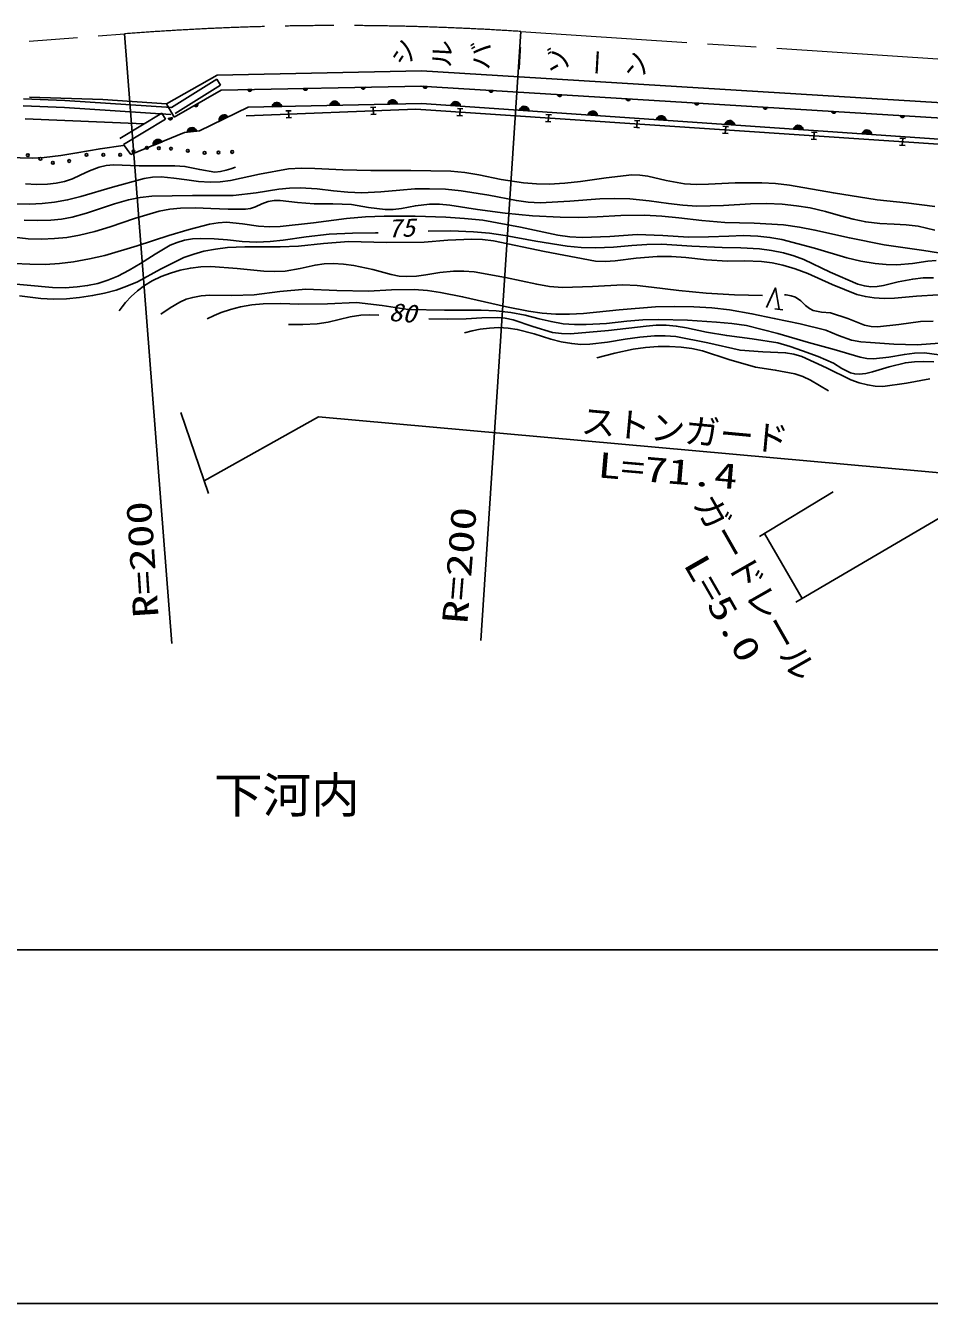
# Model space of a CAD drawing. Units: millimetres, scale not verified. Extents: x 40000 to 680000, y 20000 to 380000.
# Drawn here: x 193785 to 258981, y 205000 to 297206 of the extents above; entities that cross this region are included whole.
import ezdxf
from ezdxf.enums import TextEntityAlignment as Align

# ---------------------------------------------------------------- set-up
doc = ezdxf.new("R2010")
doc.units = ezdxf.units.MM
doc.header["$LTSCALE"] = 1000
doc.linetypes.add('CHAIN', pattern=[18.5, 12, -1.5, 3.5, -1.5])
for name, color, linetype, lineweight in [('M-BGD', 7, 'Continuous', 25), ('M-BMK', 2, 'CHAIN', 13), ('M-TTL-BAND', 7, 'Continuous', 25)]:
    doc.layers.add(name, color=color, linetype=linetype, lineweight=lineweight)
doc.styles.add('@ＭＳ ゴシック', font='')
doc.styles.add('ＭＳ ゴシック', font='')
doc.styles.add('ＭＳ 明朝', font='')
doc.styles.get('@ＭＳ ゴシック').set_extended_font_data('@MS Gothic')
doc.styles.get('ＭＳ ゴシック').set_extended_font_data('MS Gothic')
doc.styles.get('ＭＳ 明朝').set_extended_font_data('MS Mincho')

# ---------------------------------------------------------------- blocks, each defined once
blk = doc.blocks.new('BUHIN151')
at = {"color": 7, "linetype": 'Continuous', "lineweight": 25}
for p, q in [((-79, -294), (-297, 69)), ((-282, 129), (-19, -308)), ((36, -315), (-260, 178)), ((-237, 225), (87, -315)), ((134, -308), (-209, 263)), ((-292, -24), (-157, -248))]:
    blk.add_line(p, q, dxfattribs=at)
blk.add_lwpolyline([(180, -300), (97, -318), (18, -318), (-84, -299), (-159, -255), (-224, -198), (-280, -105), (-300, -21), (-303, 67), (-273, 165), (-236, 236), (-180, 300)], close=True, dxfattribs=at)
blk = doc.blocks.new('BUHIN152')
at = {"color": 7, "linetype": 'Continuous', "lineweight": 25}
for p, q in [((-51, -300), (-302, 42)), ((-292, 103), (9, -308)), ((65, -310), (-275, 154)), ((-257, 202), (116, -306)), ((161, -294), (-232, 242)), ((-288, -51), (-134, -261))]:
    blk.add_line(p, q, dxfattribs=at)
blk.add_lwpolyline([(207, -282), (125, -307), (46, -315), (-56, -306), (-135, -268), (-205, -218), (-269, -130), (-297, -48), (-308, 39), (-286, 139), (-256, 214), (-207, 282)], close=True, dxfattribs=at)
blk = doc.blocks.new('BUHIN157')
at = {"color": 7, "linetype": 'Continuous', "lineweight": 25}
for p, q in [((-58, 131), (90, -112)), ((102, -96), (-38, 135)), ((-16, 135), (112, -76)), ((121, -54), (7, 132)), ((33, 126), (127, -29)), ((125, 11), (67, 107))]:
    blk.add_line(p, q, dxfattribs=at)
blk.add_lwpolyline([(-78, 128), (-42, 136), (-9, 136), (35, 129), (67, 110), (95, 86), (120, 46), (128, 10), (130, -28), (117, -70), (102, -100), (78, -128)], close=True, dxfattribs=at)
blk = doc.blocks.new('BUHIN158')
at = {"color": 7, "linetype": 'Continuous', "lineweight": 25}
for p, q in [((-69, 126), (99, -104)), ((110, -87), (-49, 131)), ((-27, 133), (118, -66)), ((125, -44), (-3, 132)), ((22, 129), (129, -18)), ((124, 21), (58, 112))]:
    blk.add_line(p, q, dxfattribs=at)
blk.add_lwpolyline([(-88, 121), (-53, 132), (-20, 135), (24, 131), (58, 115), (88, 93), (116, 55), (127, 20), (132, -17), (123, -60), (110, -92), (88, -121)], close=True, dxfattribs=at)
blk = doc.blocks.new('BUHIN205')
at = {"color": 7, "linetype": 'Continuous', "lineweight": 25}
for p, q in [((-110, -301), (-318, 43)), ((214, 129), (-214, -129)), ((110, 301), (318, -43))]:
    blk.add_line(p, q, dxfattribs=at)
blk = doc.blocks.new('BUHIN206')
at = {"color": 7, "linetype": 'Continuous', "lineweight": 25}
for p, q in [((-77, -311), (-321, 9)), ((199, 151), (-199, -151)), ((77, 311), (321, -9))]:
    blk.add_line(p, q, dxfattribs=at)
blk = doc.blocks.new('BUHIN432')
at = {"color": 7, "linetype": 'Continuous', "lineweight": 25}
blk.add_circle((0, 0), 99.5, dxfattribs=at)
blk = doc.blocks.new('BUHIN433')
at = {"color": 7, "linetype": 'Continuous', "lineweight": 25}
blk.add_circle((0, 0), 99.5, dxfattribs=at)
blk = doc.blocks.new('BUHIN434')
at = {"color": 7, "linetype": 'Continuous', "lineweight": 25}
blk.add_circle((0, 0), 99.5, dxfattribs=at)
blk = doc.blocks.new('BUHIN435')
at = {"color": 7, "linetype": 'Continuous', "lineweight": 25}
blk.add_circle((0, 0), 99.5, dxfattribs=at)
blk = doc.blocks.new('BUHIN358')
at = {"color": 7, "linetype": 'Continuous', "lineweight": 25}
blk.add_circle((0, 0), 99.5, dxfattribs=at)
blk = doc.blocks.new('BUHIN438')
at = {"color": 7, "linetype": 'Continuous', "lineweight": 25}
blk.add_circle((0, 0), 99.5, dxfattribs=at)
blk = doc.blocks.new('BUHIN551')
at = {"color": 7, "linetype": 'Continuous', "lineweight": 25}
blk.add_line((599, 469), (327, 1003), dxfattribs=at)
blk.add_lwpolyline([(873, -69), (-668, -340), (458, 746)], dxfattribs=at)

msp = doc.modelspace()

# ---------------------------------------------------------------- linework, layer by layer
at = {"layer": 'M-BGD'}
for p, q in [((200911, 296605), (204327, 252624)), ((229509, 296775), (226623, 252846)), ((207596, 293638), (203960, 291553)), ((207574, 293336), (204305, 291294)), ((207574, 293336), (207838, 292912)), ((222333, 293932), (207596, 293638)), ((270401, 290975), (222333, 293932)), ((207899, 292544), (204507, 290599)), ((207838, 292912), (204570, 290870)), ((222355, 292832), (207899, 292544)), ((269898, 289904), (222266, 292834)), ((196596, 291305), (193610, 291409)), ((196613, 291805), (193624, 291909)), ((199352, 291881), (194063, 292045)), ((204305, 291294), (196613, 291805)), ((199352, 291881), (203960, 291553)), ((203960, 291553), (204507, 290599)), ((206208, 291553), (205961, 291411)), ((205977, 291398), (206211, 291533)), ((206210, 291511), (205996, 291388)), ((206017, 291379), (206207, 291487)), ((206200, 291462), (206043, 291372)), ((206083, 291373), (206180, 291428)), ((209831, 291310), (222338, 291593)), ((222338, 291593), (266827, 288522)), ((193757, 290483), (202332, 290110)), ((204272, 290795), (196596, 291305)), ((203618, 290883), (200586, 289061)), ((203875, 290454), (200844, 288633)), ((203618, 290883), (203875, 290454)), ((204367, 290547), (204089, 290484)), ((204101, 290467), (204364, 290528)), ((204357, 290507), (204117, 290452)), ((204134, 290436), (204347, 290485)), ((204334, 290463), (204157, 290422)), ((206328, 289607), (209831, 291310)), ((208324, 290675), (207758, 290400)), ((207761, 290353), (208359, 290643)), ((207762, 290450), (208280, 290702)), ((208233, 290728), (207775, 290505)), ((207793, 290563), (208174, 290748)), ((208081, 290751), (207847, 290637)), ((221923, 291169), (209708, 290685)), ((266618, 288176), (221923, 291169)), ((204195, 290412), (204304, 290437)), ((205242, 289491), (206328, 289607)), ((205450, 289557), (206111, 289628)), ((206089, 289669), (205462, 289603)), ((205484, 289649), (206056, 289710)), ((206021, 289750), (205514, 289696)), ((205551, 289744), (205972, 289789)), ((205886, 289824), (205627, 289796)), ((200844, 288633), (201379, 287892)), ((201379, 287892), (205242, 289491)), ((203568, 288893), (202986, 288652)), ((202987, 288605), (203601, 288859)), ((202993, 288702), (203525, 288923)), ((203480, 288951), (203009, 288756)), ((203031, 288813), (203422, 288975)), ((203330, 288984), (203089, 288884)), ((204976, 269285), (206983, 263437)), ((206667, 264358), (214906, 268973)), ((214906, 268973), (267040, 264275)), ((252029, 263550), (246735, 260330)), ((249354, 255611), (261341, 262634)), ((247093, 260548), (249790, 255867)), ((62056, 230512), (556866, 230512))]:
    msp.add_line(p, q, dxfattribs=at)
for points in [[(206205, 291573), (206212, 291537), (206211, 291503), (206202, 291460), (206183, 291428), (206158, 291400), (206117, 291377), (206081, 291369), (206044, 291369), (206002, 291383), (205972, 291399), (205945, 291423)], [(204370, 290567), (204366, 290531), (204356, 290499), (204335, 290460), (204307, 290435), (204275, 290416), (204230, 290406), (204193, 290409), (204157, 290419), (204121, 290445), (204097, 290469), (204078, 290500)], [(207765, 290306), (207755, 290390), (207761, 290469), (207789, 290568), (207840, 290640), (207902, 290699), (208000, 290747), (208085, 290759), (208173, 290755), (208268, 290716), (208335, 290673), (208394, 290612)], [(205437, 289512), (205456, 289595), (205489, 289667), (205549, 289751), (205621, 289801), (205700, 289836), (205808, 289847), (205892, 289830), (205973, 289796), (206049, 289727), (206098, 289663), (206133, 289586)], [(202987, 288558), (202982, 288643), (202993, 288721), (203027, 288818), (203082, 288887), (203148, 288942), (203248, 288984), (203334, 288991), (203421, 288982), (203514, 288937), (203579, 288890), (203634, 288825)]]:
    msp.add_lwpolyline(points, close=True, dxfattribs=at)
for points in [[(200823, 288561), (199159, 288321), (197491, 288021), (196319, 287825), (195135, 287688), (194270, 287647), (193396, 287666), (192648, 287738), (191903, 287871), (191077, 288091), (190266, 288369), (188725, 288975), (187166, 289523), (186246, 289755), (185303, 289931), (184235, 290072), (183157, 290177)], [(193122, 284351), (194070, 284320), (194972, 284357), (195866, 284454), (196821, 284627), (197771, 284862), (200049, 285552), (202337, 286182), (202944, 286260), (203565, 286279), (204486, 286206), (205422, 286071), (206259, 285958), (207097, 285905), (207823, 285932), (208557, 286020), (210647, 286474), (212739, 286866), (213683, 286909), (214644, 286891), (216673, 286787), (218694, 286744), (221571, 286754), (224458, 286704), (225470, 286594), (226477, 286425), (228082, 286110), (229699, 285853), (230630, 285780), (231564, 285768), (232691, 285825), (233820, 285943), (235669, 286219), (237512, 286432), (238094, 286414), (238673, 286335), (239983, 286033), (241302, 285790), (242170, 285747), (243042, 285764), (244967, 285846), (246883, 285868), (247886, 285807), (248896, 285685), (252050, 285127), (255214, 284628), (257291, 284422), (259362, 284156)], [(193777, 285782), (194572, 285740), (195368, 285758), (195983, 285828), (196584, 285957), (197159, 286151), (197726, 286407), (198407, 286733), (199100, 286999), (199607, 287110), (200136, 287162), (201976, 287095), (203814, 287088), (204542, 287096), (205276, 287044), (206352, 286809), (207430, 286636), (207838, 286669), (208255, 286764), (208594, 286871), (208932, 286991)], [(259371, 282441), (258156, 282720), (257305, 282829), (256435, 282880), (255404, 282926), (254383, 283034), (253469, 283226), (252555, 283480), (251479, 283793), (250389, 284048), (249383, 284208), (248367, 284308), (247226, 284356), (246074, 284345), (244136, 284227), (242205, 284171), (241182, 284239), (240161, 284367), (238775, 284568), (237375, 284709), (236299, 284735), (235211, 284700), (233054, 284527), (230893, 284414), (230042, 284468), (229185, 284583), (227197, 284963), (225196, 285284), (224069, 285389), (222930, 285434), (221861, 285418), (220785, 285340), (219421, 285210), (218048, 285139), (217030, 285185), (216003, 285292), (214806, 285429), (213603, 285506), (212829, 285483), (212048, 285400), (210407, 285140), (208761, 284941), (205837, 284944), (202892, 284887), (202049, 284788), (201217, 284630), (200199, 284349), (199183, 284007), (198176, 283667), (197145, 283383), (196378, 283243), (195601, 283162), (194648, 283135), (193690, 283168)], [(190719, 282195), (193983, 281826), (194924, 281798), (195870, 281831), (196769, 281924), (197670, 282079), (198777, 282344), (199884, 282671), (201651, 283276), (203429, 283822), (204196, 283960), (204968, 284039), (206046, 284057), (207147, 284014), (208390, 283957), (209652, 283960), (210019, 284008), (210378, 284116), (210828, 284344), (211294, 284514), (211718, 284575), (212156, 284577), (213390, 284431), (214612, 284346), (215958, 284350), (217290, 284294), (218509, 284078), (219724, 283924), (220306, 283938), (220897, 284015), (221903, 284199), (222911, 284322), (223645, 284318), (224379, 284253), (226375, 283929), (228379, 283664), (230357, 283488), (232342, 283371), (233682, 283354), (235020, 283398), (236725, 283497), (238428, 283535), (239670, 283463), (240911, 283331), (242560, 283132), (244215, 282993), (246345, 282941), (248464, 282829), (249598, 282667), (250725, 282446), (253215, 281885), (255719, 281383), (258574, 280984), (261428, 280525)], [(259470, 280249), (258877, 280200), (257754, 280041), (256624, 279942), (255853, 279955), (255076, 280029), (254041, 280206), (253022, 280442), (250693, 281134), (248336, 281771), (247472, 281925), (246593, 282021), (245551, 282051), (244502, 282021), (243049, 281951), (241596, 281941), (239749, 282066), (237903, 282131), (235916, 281987), (233925, 281904), (233053, 281966), (232184, 282088), (229477, 282651), (226770, 283152), (225441, 283296), (224094, 283381), (221882, 283448), (219661, 283455), (218304, 283403), (216942, 283290), (214548, 282967), (212143, 282703), (211374, 282683), (210597, 282724), (209442, 282902), (208289, 283020), (207674, 282982), (207060, 282883), (205582, 282499), (204127, 282060), (201839, 281317), (199507, 280624), (198385, 280362), (197254, 280159), (196234, 280038), (195200, 279976), (194091, 279978), (192971, 280041)], [(192344, 278625), (195735, 278297), (196630, 278290), (197516, 278343), (198259, 278444), (198986, 278604), (199720, 278837), (200440, 279130), (201264, 279550), (202069, 280029), (203138, 280719), (204225, 281350), (204723, 281561), (205241, 281714), (205816, 281812), (206417, 281850), (207383, 281823), (208343, 281736), (209408, 281628), (210476, 281579), (211416, 281625), (212358, 281730), (214017, 281973), (215690, 282157), (217357, 282230), (219034, 282243), (219124, 282243), (219214, 282243)], [(222828, 282380), (224462, 282383), (226099, 282326), (227239, 282217), (228372, 282049), (230602, 281637), (232846, 281284), (233861, 281191), (234888, 281158), (236194, 281213), (237510, 281328), (238587, 281412), (239673, 281435), (241854, 281286), (244037, 281198), (245373, 281173), (246712, 281086), (247579, 280978), (248444, 280808), (249192, 280597), (249918, 280330), (251830, 279418), (253820, 278538), (254286, 278416), (254755, 278356), (255203, 278367), (255661, 278439), (256718, 278708), (257783, 278916), (258525, 278993), (259271, 279010)], [(193342, 277698), (194876, 277509), (195810, 277473), (196741, 277497), (197677, 277581), (198616, 277727), (199471, 277894), (200322, 278123), (201099, 278392), (201862, 278721), (203514, 279618), (205195, 280462), (205911, 280718), (206647, 280918), (207495, 281080), (208360, 281183), (209596, 281242), (210845, 281241), (212155, 281238), (213463, 281295), (215280, 281486), (217099, 281617), (219804, 281563), (222525, 281569), (224247, 281715), (225972, 281799), (226755, 281762), (227534, 281665), (231208, 280904), (234898, 280201), (235600, 280186), (236314, 280232), (237826, 280422), (239343, 280551), (240372, 280545), (241400, 280479), (242901, 280310), (244414, 280201), (245642, 280224), (246869, 280186), (247634, 280081), (248398, 279913), (249308, 279644), (250206, 279316), (251971, 278532), (253750, 277807), (254358, 277655), (254989, 277561), (255724, 277522), (256462, 277544), (258038, 277687), (259619, 277770)], [(246948, 277726), (244909, 277782), (242874, 277897), (240905, 278089), (238937, 278341), (237903, 278454), (236858, 278508), (234684, 278372), (232517, 278297), (231588, 278388), (230662, 278539), (228407, 279016), (226143, 279433), (225399, 279495), (224654, 279496), (223658, 279386), (222652, 279214), (221977, 279122), (221297, 279090), (220730, 279133), (220157, 279238), (218826, 279595), (217461, 279899), (216711, 279996), (215960, 280033), (215313, 280007), (214671, 279921), (213589, 279676), (212499, 279492), (211733, 279458), (210963, 279484), (209052, 279687), (207156, 279827), (206419, 279797), (205674, 279705), (204946, 279555), (204227, 279345), (203562, 279090), (202921, 278780), (202366, 278448), (201848, 278067), (201403, 277665), (200997, 277216), (200759, 276922), (200528, 276622)], [(203546, 276370), (204224, 276841), (204919, 277252), (205375, 277452), (205848, 277594), (206445, 277698), (207070, 277744), (208671, 277732), (210268, 277781), (212136, 278009), (213992, 278176), (216248, 278079), (218520, 278041), (220172, 278126), (221815, 278151), (222765, 278082), (223712, 277953), (225301, 277640), (226899, 277264), (228479, 276899), (230065, 276594), (231044, 276463), (232024, 276392), (233016, 276381), (234019, 276431), (236610, 276699), (239213, 276908), (240606, 276940), (241996, 276912), (243281, 276829), (244560, 276685), (246172, 276411), (247789, 276074), (249665, 275683), (251516, 275234), (252426, 274845), (253351, 274515), (254027, 274392), (254728, 274327), (256413, 274215), (258099, 274163), (259711, 274295)], [(259258, 275884), (258346, 275850), (256779, 275628), (255233, 275470), (254766, 275497), (254309, 275585), (253095, 276059), (251836, 276486), (251204, 276536), (250606, 276644), (250318, 276802), (250053, 277018), (249703, 277336), (249319, 277604), (248997, 277715), (248651, 277770), (248591, 277777), (248520, 277784)], [(260739, 273293), (258633, 273602), (257909, 273573), (257174, 273482), (256060, 273289), (254952, 273159), (254461, 273185), (253974, 273272), (252121, 273839), (250262, 274345), (248037, 274982), (245796, 275561), (244721, 275716), (243626, 275813), (241537, 275940), (239442, 276007), (238307, 275967), (237165, 275867), (235694, 275716), (234217, 275625), (233385, 275629), (232558, 275695), (231685, 275844), (230823, 276053), (229815, 276302), (228784, 276494), (227722, 276616), (226653, 276678), (224006, 276674), (221371, 276730), (219510, 277008), (217648, 277223), (215574, 277138), (213486, 277112), (212208, 277148), (210926, 277125), (210105, 277047), (209284, 276907), (208576, 276729), (207888, 276494), (207384, 276282), (206887, 276055)], [(212744, 275634), (213787, 275631), (214823, 275688), (215619, 275812), (216409, 275997), (217188, 276179), (217975, 276300), (218622, 276327), (219274, 276318)], [(222880, 276055), (224222, 276025), (225573, 276055), (226702, 276128), (227830, 276139), (228390, 276085), (228951, 275969), (230372, 275485), (231804, 275062), (232443, 274988), (233091, 274973), (235834, 275209), (238556, 275504), (239271, 275578), (239994, 275593), (240724, 275521), (241461, 275387), (242905, 275085), (244363, 274841), (246206, 274610), (248035, 274321), (248940, 274052), (249832, 273724), (250950, 273320), (252055, 272854), (252660, 272472), (253284, 272151), (253590, 272073), (253920, 272052), (254400, 272106), (254884, 272221), (256069, 272579), (257250, 272872), (257905, 272950), (258565, 272968), (259293, 272930)], [(259015, 271710), (257315, 271410), (255629, 271174), (255068, 271194), (254511, 271275), (253906, 271428), (253313, 271641), (251565, 272502), (249774, 273316), (249193, 273487), (248602, 273598), (246960, 273658), (245318, 273778), (242998, 274308), (240680, 274774), (239920, 274825), (239147, 274817), (238091, 274725), (237032, 274572), (235755, 274358), (234483, 274206), (233838, 274199), (233183, 274253), (232423, 274388), (231671, 274583), (230463, 274965), (229249, 275287), (228594, 275377), (227932, 275408), (227249, 275379), (226573, 275290), (226006, 275173), (225443, 275036)], [(234985, 273228), (236288, 273569), (237607, 273852), (238502, 273980), (239406, 274049), (240242, 274055), (241084, 274000), (241847, 273893), (242608, 273726), (244510, 273111), (246429, 272553), (247861, 272342), (249278, 272072), (249845, 271872), (250401, 271611), (251049, 271246), (251695, 270846)]]:
    msp.add_lwpolyline(points, dxfattribs=at)
for centre in [(195756, 287306), (196937, 287433)]:
    msp.add_circle(centre, 99.5, dxfattribs=at)
at = {"layer": 'M-BMK'}
for p, q in [((180574, 295025), (200911, 296605)), ((229509, 296775), (268036, 294245))]:
    msp.add_line(p, q, dxfattribs=at)
msp.add_arc((216400, 97206), 200000, 86.24197, 94.44189, dxfattribs=at)
at = {"layer": 'M-TTL-BAND'}
msp.add_line((40000, 205000), (579000, 205000), dxfattribs=at)

# ---------------------------------------------------------------- block references
at = {"layer": 'M-BGD', "rotation": 235.07012}
for name, p in [('BUHIN158', (209963, 292586)), ('BUHIN158', (213974, 292667)), ('BUHIN158', (218143, 292751)), ('BUHIN157', (222613, 292813)), ('BUHIN157', (227359, 292521)), ('BUHIN157', (232305, 292217)), ('BUHIN152', (211915, 291357)), ('BUHIN152', (216084, 291452)), ('BUHIN206', (218869, 291048)), ('BUHIN152', (220253, 291546)), ('BUHIN151', (224809, 291422)), ('BUHIN205', (225115, 290956)), ('BUHIN151', (229753, 291081)), ('BUHIN157', (237250, 291913)), ('BUHIN157', (242196, 291608)), ('BUHIN157', (247141, 291304)), ('BUHIN206', (212762, 290806)), ('BUHIN205', (231500, 290528)), ('BUHIN151', (234696, 290740)), ('BUHIN205', (237885, 290100)), ('BUHIN151', (239639, 290398)), ('BUHIN151', (244582, 290057)), ('BUHIN157', (252087, 291000)), ('BUHIN157', (257032, 290696)), ('BUHIN205', (244270, 289673)), ('BUHIN151', (249526, 289716)), ('BUHIN205', (250656, 289245)), ('BUHIN151', (254469, 289375)), ('BUHIN205', (257041, 288818)), ('BUHIN438', (193951, 287861)), ('BUHIN438', (194853, 287583)), ('BUHIN358', (198180, 287872)), ('BUHIN358', (199393, 287875)), ('BUHIN435', (200606, 287878)), ('BUHIN435', (201569, 288129)), ('BUHIN434', (202533, 288380)), ('BUHIN434', (203404, 288352)), ('BUHIN433', (204275, 288323)), ('BUHIN433', (205488, 288170)), ('BUHIN432', (206701, 288018)), ('BUHIN432', (207696, 288051)), ('BUHIN432', (208692, 288085)), ('BUHIN551', (247782, 277536))]:
    msp.add_blockref(name, p, dxfattribs=at)

# ---------------------------------------------------------------- texts
at = {"layer": 'M-BGD', "style": 'ＭＳ 明朝', "oblique": 15, "width": 1.1}
for s, rotation, p in [('75', 2.5, (219950, 281508)), ('80', 355.4, (219913, 275510))]:
    msp.add_text(s, height=1320, rotation=rotation, dxfattribs=at).set_placement(p, align=Align.BOTTOM_LEFT)
at = {"layer": 'M-BGD', "style": 'ＭＳ ゴシック'}
for s, rotation, p in [('ストンガード', 354.7, (233751, 267261)), ('ガードレール', 299.7, (241414, 262451))]:
    msp.add_text(s, height=1833, rotation=rotation, dxfattribs=at).set_placement(p, align=Align.BOTTOM_LEFT)
at = {"layer": 'M-BGD', "style": 'ＭＳ ゴシック', "width": 1.35}
for s, rotation, p in [('L=71.4', 355.1, (234951, 264062)), ('R=200', 93.7, (203926, 254573)), ('R=200', 85.4, (226199, 253954)), ('L=5.0', 299.9, (240712, 258074))]:
    msp.add_text(s, height=1833, rotation=rotation, dxfattribs=at).set_placement(p, align=Align.BOTTOM_LEFT)
at = {"layer": 'M-BGD', "style": 'ＭＳ ゴシック'}
msp.add_text('下河内', height=2566, dxfattribs=at).set_placement((207380, 239632), align=Align.BOTTOM_LEFT)
at = {"layer": 'M-BGD', "insert": (220060, 294506), "char_height": 1466, "attachment_point": 7, "rotation": 356.8, "style": '@ＭＳ ゴシック'}
msp.add_mtext('\\T1.56;\\W0.9;シルバーゾーン', dxfattribs=at)

doc.saveas('drawing.dxf')
